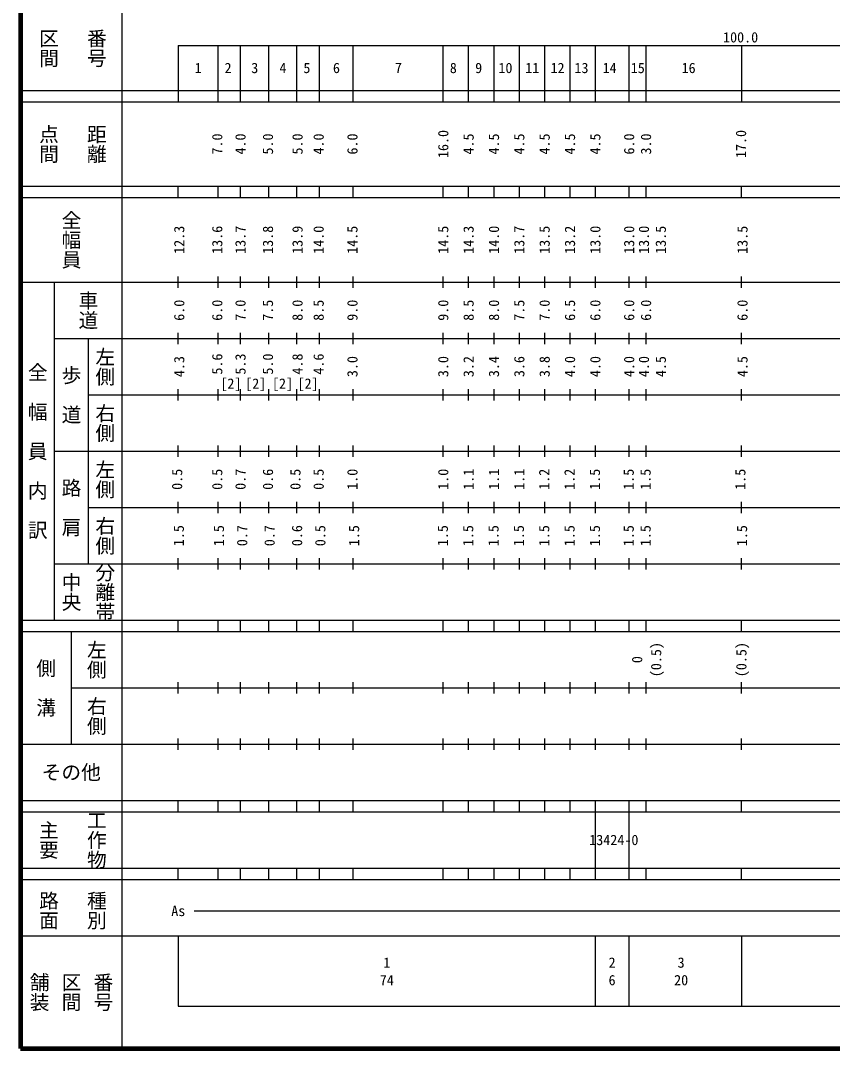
# Model space of a CAD drawing. Units: millimetres on the paper. Extents: x 40 to 680, y 20 to 380.
# Drawn here: x 40 to 184.1, y 20 to 202.4 of the extents above; entities that cross this region are included whole.
import ezdxf
from ezdxf.enums import TextEntityAlignment as Align

# ---------------------------------------------------------------- set-up
doc = ezdxf.new("R2010")
doc.units = ezdxf.units.MM
doc.layers.add('M-TTL', color=2, linetype='Continuous', lineweight=140)
doc.layers.add('M-TTL-BAND', color=7, linetype='Continuous', lineweight=25)
doc.styles.add('@ＭＳ ゴシック', font='')
doc.styles.add('ＭＳ ゴシック', font='')
doc.styles.get('@ＭＳ ゴシック').set_extended_font_data('@MS Gothic')
doc.styles.get('ＭＳ ゴシック').set_extended_font_data('MS Gothic')

msp = doc.modelspace()

# ---------------------------------------------------------------- linework, layer by layer
at = {"layer": 'M-TTL'}
for p, q in [((40, 380), (40, 20)), ((40, 20), (680, 20))]:
    msp.add_line(p, q, dxfattribs=at)
at = {"layer": 'M-TTL-BAND'}
for p, q in [((58, 370), (58, 20)), ((68, 198), (579, 198)), ((68, 198), (68, 188)), ((75, 198), (75, 188)), ((79, 198), (79, 188)), ((84, 198), (84, 188)), ((89, 198), (89, 188)), ((93, 198), (93, 188)), ((99, 198), (99, 188)), ((115, 198), (115, 188)), ((119.5, 198), (119.5, 188)), ((124, 198), (124, 188)), ((128.5, 198), (128.5, 188)), ((133, 198), (133, 188)), ((137.5, 198), (137.5, 188)), ((142, 198), (142, 188)), ((148, 198), (148, 188)), ((151, 198), (151, 188)), ((168, 198), (168, 188)), ((40, 190), (579, 190)), ((40, 188), (579, 188)), ((40, 173), (579, 173)), ((68, 171), (68, 173)), ((75, 173), (75, 171)), ((79, 173), (79, 171)), ((84, 173), (84, 171)), ((89, 173), (89, 171)), ((93, 173), (93, 171)), ((99, 173), (99, 171)), ((115, 173), (115, 171)), ((119.5, 173), (119.5, 171)), ((124, 173), (124, 171)), ((128.5, 173), (128.5, 171)), ((133, 173), (133, 171)), ((137.5, 173), (137.5, 171)), ((142, 173), (142, 171)), ((148, 173), (148, 171)), ((151, 173), (151, 171)), ((168, 171), (168, 173)), ((40, 171), (579, 171)), ((68, 155), (68, 157)), ((75, 157), (75, 155)), ((79, 157), (79, 155)), ((84, 157), (84, 155)), ((89, 157), (89, 155)), ((93, 157), (93, 155)), ((99, 157), (99, 155)), ((115, 157), (115, 155)), ((119.5, 157), (119.5, 155)), ((124, 157), (124, 155)), ((128.5, 157), (128.5, 155)), ((133, 157), (133, 155)), ((137.5, 157), (137.5, 155)), ((142, 157), (142, 155)), ((148, 157), (148, 155)), ((151, 157), (151, 155)), ((168, 155), (168, 157)), ((40, 156), (579, 156)), ((46, 96), (46, 156)), ((46, 146), (579, 146)), ((52, 146), (52, 106)), ((68, 145), (68, 147)), ((75, 147), (75, 145)), ((79, 147), (79, 145)), ((84, 147), (84, 145)), ((89, 147), (89, 145)), ((93, 147), (93, 145)), ((99, 147), (99, 145)), ((115, 147), (115, 145)), ((119.5, 147), (119.5, 145)), ((124, 147), (124, 145)), ((128.5, 147), (128.5, 145)), ((133, 147), (133, 145)), ((137.5, 147), (137.5, 145)), ((142, 147), (142, 145)), ((148, 147), (148, 145)), ((151, 147), (151, 145)), ((168, 145), (168, 147)), ((68, 135), (68, 137)), ((75, 137), (75, 135)), ((79, 137), (79, 135)), ((84, 137), (84, 135)), ((89, 137), (89, 135)), ((93, 137), (93, 135)), ((99, 137), (99, 135)), ((115, 137), (115, 135)), ((119.5, 137), (119.5, 135)), ((124, 137), (124, 135)), ((128.5, 137), (128.5, 135)), ((133, 137), (133, 135)), ((137.5, 137), (137.5, 135)), ((142, 137), (142, 135)), ((148, 137), (148, 135)), ((151, 137), (151, 135)), ((168, 135), (168, 137)), ((52, 136), (579, 136)), ((46, 126), (579, 126)), ((68, 125), (68, 127)), ((75, 127), (75, 125)), ((79, 127), (79, 125)), ((84, 127), (84, 125)), ((89, 127), (89, 125)), ((93, 127), (93, 125)), ((99, 127), (99, 125)), ((115, 127), (115, 125)), ((119.5, 127), (119.5, 125)), ((124, 127), (124, 125)), ((128.5, 127), (128.5, 125)), ((133, 127), (133, 125)), ((137.5, 127), (137.5, 125)), ((142, 127), (142, 125)), ((148, 127), (148, 125)), ((151, 127), (151, 125)), ((168, 125), (168, 127)), ((68, 115), (68, 117)), ((75, 117), (75, 115)), ((79, 117), (79, 115)), ((84, 117), (84, 115)), ((89, 117), (89, 115)), ((93, 117), (93, 115)), ((99, 117), (99, 115)), ((115, 117), (115, 115)), ((119.5, 117), (119.5, 115)), ((124, 117), (124, 115)), ((128.5, 117), (128.5, 115)), ((133, 117), (133, 115)), ((137.5, 117), (137.5, 115)), ((142, 117), (142, 115)), ((148, 117), (148, 115)), ((151, 117), (151, 115)), ((168, 115), (168, 117)), ((52, 116), (579, 116)), ((46, 106), (579, 106)), ((68, 105), (68, 107)), ((75, 107), (75, 105)), ((79, 107), (79, 105)), ((84, 107), (84, 105)), ((89, 107), (89, 105)), ((93, 107), (93, 105)), ((99, 107), (99, 105)), ((115, 107), (115, 105)), ((119.5, 107), (119.5, 105)), ((124, 107), (124, 105)), ((128.5, 107), (128.5, 105)), ((133, 107), (133, 105)), ((137.5, 107), (137.5, 105)), ((142, 107), (142, 105)), ((148, 107), (148, 105)), ((151, 107), (151, 105)), ((168, 105), (168, 107)), ((40, 96), (579, 96)), ((68, 94), (68, 96)), ((75, 96), (75, 94)), ((79, 96), (79, 94)), ((84, 96), (84, 94)), ((89, 96), (89, 94)), ((93, 96), (93, 94)), ((99, 96), (99, 94)), ((115, 96), (115, 94)), ((119.5, 96), (119.5, 94)), ((124, 96), (124, 94)), ((128.5, 96), (128.5, 94)), ((133, 96), (133, 94)), ((137.5, 96), (137.5, 94)), ((142, 96), (142, 94)), ((148, 96), (148, 94)), ((151, 96), (151, 94)), ((168, 94), (168, 96)), ((40, 94), (579, 94)), ((49, 94), (49, 74)), ((49, 84), (579, 84)), ((68, 83), (68, 85)), ((75, 85), (75, 83)), ((79, 85), (79, 83)), ((84, 85), (84, 83)), ((89, 85), (89, 83)), ((93, 85), (93, 83)), ((99, 85), (99, 83)), ((115, 85), (115, 83)), ((119.5, 85), (119.5, 83)), ((124, 85), (124, 83)), ((128.5, 85), (128.5, 83)), ((133, 85), (133, 83)), ((137.5, 85), (137.5, 83)), ((142, 85), (142, 83)), ((148, 85), (148, 83)), ((151, 85), (151, 83)), ((168, 83), (168, 85)), ((68, 73), (68, 75)), ((75, 75), (75, 73)), ((79, 75), (79, 73)), ((84, 75), (84, 73)), ((89, 75), (89, 73)), ((93, 75), (93, 73)), ((99, 75), (99, 73)), ((115, 75), (115, 73)), ((119.5, 75), (119.5, 73)), ((124, 75), (124, 73)), ((128.5, 75), (128.5, 73)), ((133, 75), (133, 73)), ((137.5, 75), (137.5, 73)), ((142, 75), (142, 73)), ((148, 75), (148, 73)), ((151, 75), (151, 73)), ((168, 73), (168, 75)), ((40, 74), (579, 74)), ((40, 64), (579, 64)), ((68, 62), (68, 64)), ((75, 64), (75, 62)), ((79, 64), (79, 62)), ((84, 64), (84, 62)), ((89, 64), (89, 62)), ((93, 64), (93, 62)), ((99, 64), (99, 62)), ((115, 64), (115, 62)), ((119.5, 64), (119.5, 62)), ((124, 64), (124, 62)), ((128.5, 64), (128.5, 62)), ((133, 64), (133, 62)), ((137.5, 64), (137.5, 62)), ((142, 64), (142, 52)), ((148, 64), (148, 52)), ((151, 64), (151, 62)), ((168, 62), (168, 64)), ((40, 62), (579, 62)), ((40, 52), (579, 52)), ((68, 50), (68, 52)), ((75, 52), (75, 50)), ((79, 52), (79, 50)), ((84, 52), (84, 50)), ((89, 52), (89, 50)), ((93, 52), (93, 50)), ((99, 52), (99, 50)), ((115, 52), (115, 50)), ((119.5, 52), (119.5, 50)), ((124, 52), (124, 50)), ((128.5, 52), (128.5, 50)), ((133, 52), (133, 50)), ((137.5, 52), (137.5, 50)), ((142, 52), (142, 50)), ((148, 52), (148, 50)), ((151, 52), (151, 50)), ((168, 50), (168, 52)), ((40, 50), (579, 50)), ((70.805, 44.406), (565.903, 44.406)), ((40, 40), (579, 40)), ((68, 40), (68, 27.5)), ((142, 40), (142, 27.5)), ((148, 40), (148, 27.5)), ((168, 40), (168, 27.5)), ((68, 27.5), (579, 27.5))]:
    msp.add_line(p, q, dxfattribs=at)

# ---------------------------------------------------------------- texts
for s, height, rotation, style, p in [('番号', 2.566, 270, '@ＭＳ ゴシック', (53.5, 197.5)), ('区間', 2.566, 270, '@ＭＳ ゴシック', (45, 197.5)), ('点間', 2.566, 270, '@ＭＳ ゴシック', (45, 180.5)), ('距離', 2.566, 270, '@ＭＳ ゴシック', (53.5, 180.5)), ('16.0', 1.833, 90, 'ＭＳ ゴシック', (115.037, 180.5)), ('17.0', 1.833, 90, 'ＭＳ ゴシック', (167.911, 180.5)), ('7.0', 1.833, 90, 'ＭＳ ゴシック', (74.911, 180.5)), ('4.0', 1.833, 90, 'ＭＳ ゴシック', (79.036, 180.5)), ('5.0', 1.833, 90, 'ＭＳ ゴシック', (83.911, 180.5)), ('5.0', 1.833, 90, 'ＭＳ ゴシック', (89.161, 180.5)), ('4.0', 1.833, 90, 'ＭＳ ゴシック', (92.912, 180.5)), ('6.0', 1.833, 90, 'ＭＳ ゴシック', (98.912, 180.5)), ('4.5', 1.833, 90, 'ＭＳ ゴシック', (119.538, 180.5)), ('4.5', 1.833, 90, 'ＭＳ ゴシック', (124.038, 180.5)), ('4.5', 1.833, 90, 'ＭＳ ゴシック', (128.538, 180.5)), ('4.5', 1.833, 90, 'ＭＳ ゴシック', (133.038, 180.5)), ('4.5', 1.833, 90, 'ＭＳ ゴシック', (137.538, 180.5)), ('4.5', 1.833, 90, 'ＭＳ ゴシック', (142.038, 180.5)), ('6.0', 1.833, 90, 'ＭＳ ゴシック', (148.039, 180.5)), ('3.0', 1.833, 90, 'ＭＳ ゴシック', (151.039, 180.5)), ('全幅員', 2.566, 270, '@ＭＳ ゴシック', (49, 163.5)), ('12.3', 1.833, 90, 'ＭＳ ゴシック', (68.161, 163.5)), ('13.6', 1.833, 90, 'ＭＳ ゴシック', (74.911, 163.5)), ('13.7', 1.833, 90, 'ＭＳ ゴシック', (79.036, 163.5)), ('13.8', 1.833, 90, 'ＭＳ ゴシック', (83.911, 163.5)), ('13.9', 1.833, 90, 'ＭＳ ゴシック', (89.161, 163.5)), ('14.0', 1.833, 90, 'ＭＳ ゴシック', (92.912, 163.5)), ('14.5', 1.833, 90, 'ＭＳ ゴシック', (98.912, 163.5)), ('14.5', 1.833, 90, 'ＭＳ ゴシック', (115.037, 163.5)), ('14.3', 1.833, 90, 'ＭＳ ゴシック', (119.538, 163.5)), ('14.0', 1.833, 90, 'ＭＳ ゴシック', (124.038, 163.5)), ('13.7', 1.833, 90, 'ＭＳ ゴシック', (128.538, 163.5)), ('13.5', 1.833, 90, 'ＭＳ ゴシック', (133.038, 163.5)), ('13.2', 1.833, 90, 'ＭＳ ゴシック', (137.538, 163.5)), ('13.0', 1.833, 90, 'ＭＳ ゴシック', (142.038, 163.5)), ('13.0', 1.833, 90, 'ＭＳ ゴシック', (148.039, 163.5)), ('13.0', 1.833, 90, 'ＭＳ ゴシック', (150.664, 163.5)), ('13.5', 1.833, 90, 'ＭＳ ゴシック', (153.664, 163.5)), ('13.5', 1.833, 90, 'ＭＳ ゴシック', (168.161, 163.5)), ('車道', 2.566, 270, '@ＭＳ ゴシック', (52, 151)), ('6.0', 1.833, 90, 'ＭＳ ゴシック', (68.161, 151)), ('6.0', 1.833, 90, 'ＭＳ ゴシック', (74.911, 151)), ('7.0', 1.833, 90, 'ＭＳ ゴシック', (79.036, 151)), ('7.5', 1.833, 90, 'ＭＳ ゴシック', (83.911, 151)), ('8.0', 1.833, 90, 'ＭＳ ゴシック', (89.161, 151)), ('8.5', 1.833, 90, 'ＭＳ ゴシック', (92.912, 151)), ('9.0', 1.833, 90, 'ＭＳ ゴシック', (98.912, 151)), ('9.0', 1.833, 90, 'ＭＳ ゴシック', (115.037, 151)), ('8.5', 1.833, 90, 'ＭＳ ゴシック', (119.538, 151)), ('8.0', 1.833, 90, 'ＭＳ ゴシック', (124.038, 151)), ('7.5', 1.833, 90, 'ＭＳ ゴシック', (128.538, 151)), ('7.0', 1.833, 90, 'ＭＳ ゴシック', (133.038, 151)), ('6.5', 1.833, 90, 'ＭＳ ゴシック', (137.538, 151)), ('6.0', 1.833, 90, 'ＭＳ ゴシック', (142.038, 151)), ('6.0', 1.833, 90, 'ＭＳ ゴシック', (148.039, 151)), ('6.0', 1.833, 90, 'ＭＳ ゴシック', (151.039, 151)), ('6.0', 1.833, 90, 'ＭＳ ゴシック', (168.161, 151)), ('左側', 2.566, 270, '@ＭＳ ゴシック', (55, 141)), ('4.3', 1.833, 90, 'ＭＳ ゴシック', (68.161, 141)), ('5.6', 1.833, 90, 'ＭＳ ゴシック', (74.911, 141.449)), ('5.3', 1.833, 90, 'ＭＳ ゴシック', (79.036, 141.449)), ('5.0', 1.833, 90, 'ＭＳ ゴシック', (83.911, 141.449)), ('4.8', 1.833, 90, 'ＭＳ ゴシック', (89.161, 141.449)), ('4.6', 1.833, 90, 'ＭＳ ゴシック', (92.912, 141.449)), ('3.0', 1.833, 90, 'ＭＳ ゴシック', (98.912, 141)), ('3.0', 1.833, 90, 'ＭＳ ゴシック', (115.037, 141)), ('3.2', 1.833, 90, 'ＭＳ ゴシック', (119.538, 141)), ('3.4', 1.833, 90, 'ＭＳ ゴシック', (124.038, 141)), ('3.6', 1.833, 90, 'ＭＳ ゴシック', (128.538, 141)), ('3.8', 1.833, 90, 'ＭＳ ゴシック', (133.038, 141)), ('4.0', 1.833, 90, 'ＭＳ ゴシック', (137.538, 141)), ('4.0', 1.833, 90, 'ＭＳ ゴシック', (142.038, 141)), ('4.0', 1.833, 90, 'ＭＳ ゴシック', (148.039, 141)), ('4.0', 1.833, 90, 'ＭＳ ゴシック', (150.664, 141)), ('4.5', 1.833, 90, 'ＭＳ ゴシック', (153.664, 141)), ('4.5', 1.833, 90, 'ＭＳ ゴシック', (168.161, 141)), ('全\u3000幅\u3000員\u3000内\u3000訳', 2.566, 270, '@ＭＳ ゴシック', (43, 126)), ('歩\u3000道', 2.566, 270, '@ＭＳ ゴシック', (49, 136)), ('右側', 2.566, 270, '@ＭＳ ゴシック', (55, 131)), ('左側', 2.566, 270, '@ＭＳ ゴシック', (55, 121)), ('0.5', 1.833, 90, 'ＭＳ ゴシック', (67.786, 121)), ('0.5', 1.833, 90, 'ＭＳ ゴシック', (74.911, 121)), ('0.7', 1.833, 90, 'ＭＳ ゴシック', (79.036, 121)), ('0.6', 1.833, 90, 'ＭＳ ゴシック', (83.911, 121)), ('0.5', 1.833, 90, 'ＭＳ ゴシック', (88.786, 121)), ('0.5', 1.833, 90, 'ＭＳ ゴシック', (92.912, 121)), ('1.0', 1.833, 90, 'ＭＳ ゴシック', (98.912, 121)), ('1.0', 1.833, 90, 'ＭＳ ゴシック', (115.037, 121)), ('1.1', 1.833, 90, 'ＭＳ ゴシック', (119.538, 121)), ('1.1', 1.833, 90, 'ＭＳ ゴシック', (124.038, 121)), ('1.1', 1.833, 90, 'ＭＳ ゴシック', (128.538, 121)), ('1.2', 1.833, 90, 'ＭＳ ゴシック', (132.959, 121)), ('1.2', 1.833, 90, 'ＭＳ ゴシック', (137.46, 121)), ('1.5', 1.833, 90, 'ＭＳ ゴシック', (141.96, 121)), ('1.5', 1.833, 90, 'ＭＳ ゴシック', (147.96, 121)), ('1.5', 1.833, 90, 'ＭＳ ゴシック', (150.96, 121)), ('1.5', 1.833, 90, 'ＭＳ ゴシック', (167.786, 121)), ('路\u3000肩', 2.566, 270, '@ＭＳ ゴシック', (49, 116)), ('右側', 2.566, 270, '@ＭＳ ゴシック', (55, 111)), ('1.5', 1.833, 90, 'ＭＳ ゴシック', (68.082, 111)), ('1.5', 1.833, 90, 'ＭＳ ゴシック', (75.207, 111)), ('0.7', 1.833, 90, 'ＭＳ ゴシック', (79.333, 111)), ('0.7', 1.833, 90, 'ＭＳ ゴシック', (84.208, 111)), ('0.6', 1.833, 90, 'ＭＳ ゴシック', (89.083, 111)), ('0.5', 1.833, 90, 'ＭＳ ゴシック', (93.208, 111)), ('1.5', 1.833, 90, 'ＭＳ ゴシック', (99.208, 111)), ('1.5', 1.833, 90, 'ＭＳ ゴシック', (114.959, 111)), ('1.5', 1.833, 90, 'ＭＳ ゴシック', (119.459, 111)), ('1.5', 1.833, 90, 'ＭＳ ゴシック', (123.959, 111)), ('1.5', 1.833, 90, 'ＭＳ ゴシック', (128.459, 111)), ('1.5', 1.833, 90, 'ＭＳ ゴシック', (132.959, 111)), ('1.5', 1.833, 90, 'ＭＳ ゴシック', (137.46, 111)), ('1.5', 1.833, 90, 'ＭＳ ゴシック', (141.96, 111)), ('1.5', 1.833, 90, 'ＭＳ ゴシック', (147.96, 111)), ('1.5', 1.833, 90, 'ＭＳ ゴシック', (150.96, 111)), ('1.5', 1.833, 90, 'ＭＳ ゴシック', (168.082, 111)), ('分離帯', 2.566, 270, '@ＭＳ ゴシック', (55, 101)), ('中央', 2.566, 270, '@ＭＳ ゴシック', (49, 101)), ('左側', 2.566, 270, '@ＭＳ ゴシック', (53.5, 89)), ('(0.5)', 1.833, 90, 'ＭＳ ゴシック', (152.835, 89)), ('(0.5)', 1.833, 90, 'ＭＳ ゴシック', (167.966, 89)), ('0', 1.833, 90, 'ＭＳ ゴシック', (149.46, 89)), ('側\u3000溝', 2.566, 270, '@ＭＳ ゴシック', (44.5, 84)), ('右側', 2.566, 270, '@ＭＳ ゴシック', (53.5, 79)), ('主要', 2.566, 270, '@ＭＳ ゴシック', (45, 57)), ('工作物', 2.566, 270, '@ＭＳ ゴシック', (53.5, 57)), ('路面', 2.566, 270, '@ＭＳ ゴシック', (45, 44.5)), ('種別', 2.566, 270, '@ＭＳ ゴシック', (53.5, 44.5)), ('舗装', 2.566, 270, '@ＭＳ ゴシック', (43.333, 30)), ('区間', 2.566, 270, '@ＭＳ ゴシック', (49, 30)), ('番号', 2.566, 270, '@ＭＳ ゴシック', (54.667, 30))]:
    msp.add_text(s, height=height, rotation=rotation, dxfattribs=dict(at, style=style)).set_placement(p, align=Align.MIDDLE_CENTER)
at = {"layer": 'M-TTL-BAND', "style": 'ＭＳ ゴシック'}
for s, height, p in [('100.0', 1.833, (167.844, 199.445)), ('1', 1.833, (71.543, 194)), ('2', 1.833, (76.837, 194)), ('3', 1.833, (81.587, 194)), ('4', 1.833, (86.587, 194)), ('5', 1.833, (90.837, 194)), ('6', 1.833, (96.088, 194)), ('7', 1.833, (107.088, 194)), ('8', 1.833, (116.838, 194)), ('9', 1.833, (121.339, 194)), ('10', 1.833, (126.089, 194)), ('11', 1.833, (130.839, 194)), ('12', 1.833, (135.339, 194)), ('13', 1.833, (139.589, 194)), ('14', 1.833, (144.589, 194)), ('15', 1.833, (149.59, 194)), ('16', 1.833, (158.612, 194)), ('[2]', 1.833, (77.346, 137.991)), ('[2]', 1.833, (81.761, 137.991)), ('[2]', 1.833, (86.513, 137.991)), ('[2]', 1.833, (91.042, 137.991)), ('その他', 2.566, (49, 69)), ('13424-0', 1.833, (145.335, 57)), ('As', 1.833, (68.006, 44.406)), ('1', 1.833, (105.032, 35.225)), ('2', 1.833, (145.025, 35.238)), ('3', 1.833, (157.288, 35.238)), ('74', 1.833, (105.032, 32.118)), ('6', 1.833, (145.025, 32.131)), ('20', 1.833, (157.288, 32.131))]:
    msp.add_text(s, height=height, dxfattribs=at).set_placement(p, align=Align.MIDDLE_CENTER)

doc.saveas('drawing.dxf')
